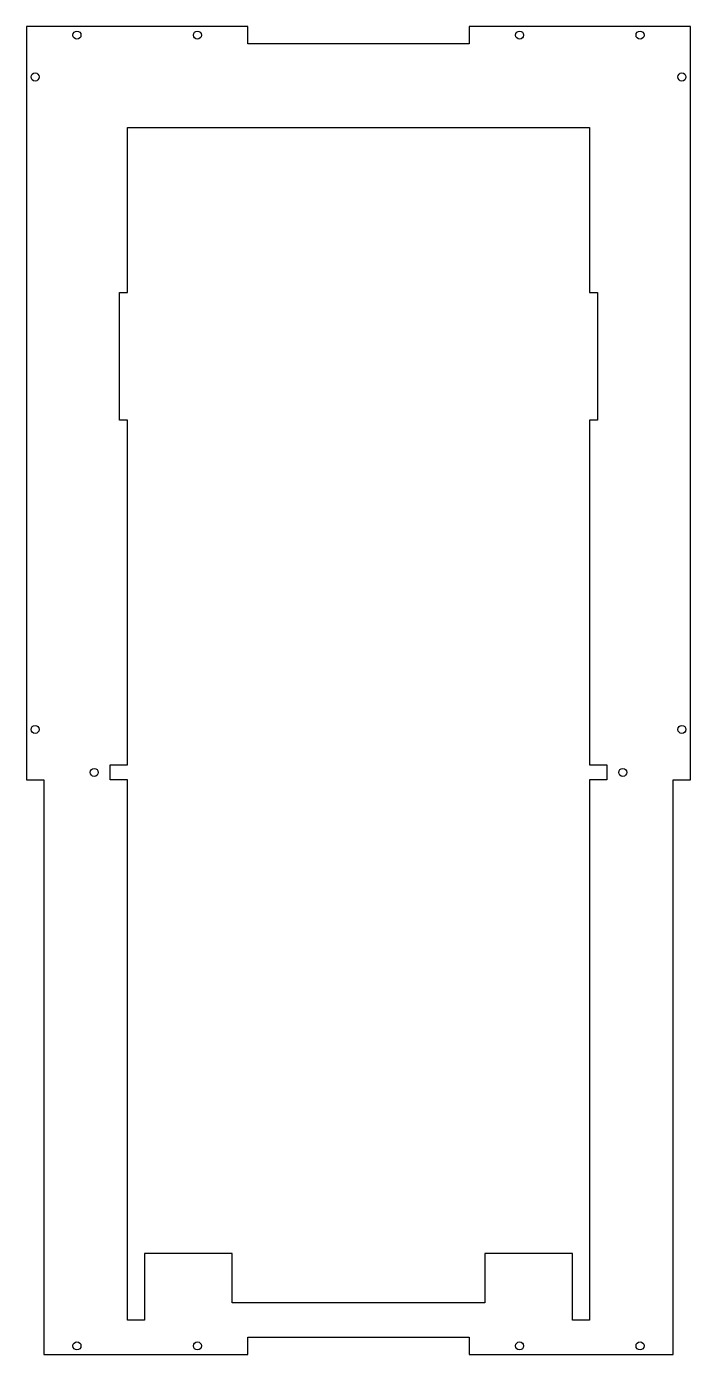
# Model space of a CAD drawing. Header units: millimetres. Extents: x -130 to 130, y -225 to 295.
import ezdxf

# ---------------------------------------------------------------- set-up
doc = ezdxf.new("R2010")
doc.units = ezdxf.units.MM

msp = doc.modelspace()

# ---------------------------------------------------------------- linework, layer by layer
for points in [[(123.28, -225), (123.28, 0), (130, 0), (130, 295), (43.33, 295), (43.33, 288.28), (-43.33, 288.28), (-43.33, 295), (-130, 295), (-130, 0), (-123.28, 0), (-123.28, -225), (-43.33, -225), (-43.33, -218.28), (43.33, -218.28), (43.33, -225)], [(49.5, -185.5), (49.5, -204.84), (-49.5, -204.84), (-49.5, -185.5), (-83.78, -185.5), (-83.78, -211.56), (-90.5, -211.56), (-90.5, 0), (-97.22, 0), (-97.22, 5.88), (-90.5, 5.88), (-90.5, 140.88), (-93.65, 140.88), (-93.65, 190.88), (-90.5, 190.88), (-90.5, 255.5), (90.5, 255.5), (90.5, 190.88), (93.65, 190.88), (93.65, 140.88), (90.5, 140.88), (90.5, 5.88), (97.22, 5.88), (97.22, 0), (90.5, 0), (90.5, -211.56), (83.78, -211.56), (83.78, -185.5)]]:
    msp.add_lwpolyline(points, close=True)
for centre, radius in [((-110.25, 291.64), 1.57), ((-63.08, 291.64), 1.57), ((63.08, 291.64), 1.57), ((110.25, 291.64), 1.57), ((-126.64, 275.25), 1.57), ((126.64, 275.25), 1.57), ((-126.64, 19.75), 1.57), ((126.64, 19.75), 1.57), ((-103.5, 2.94), 1.57), ((103.5, 2.94), 1.57), ((-110.25, -221.64), 1.57), ((-63.08, -221.64), 1.58), ((63.08, -221.64), 1.58), ((110.25, -221.64), 1.57)]:
    msp.add_circle(centre, radius)

doc.saveas('drawing.dxf')
